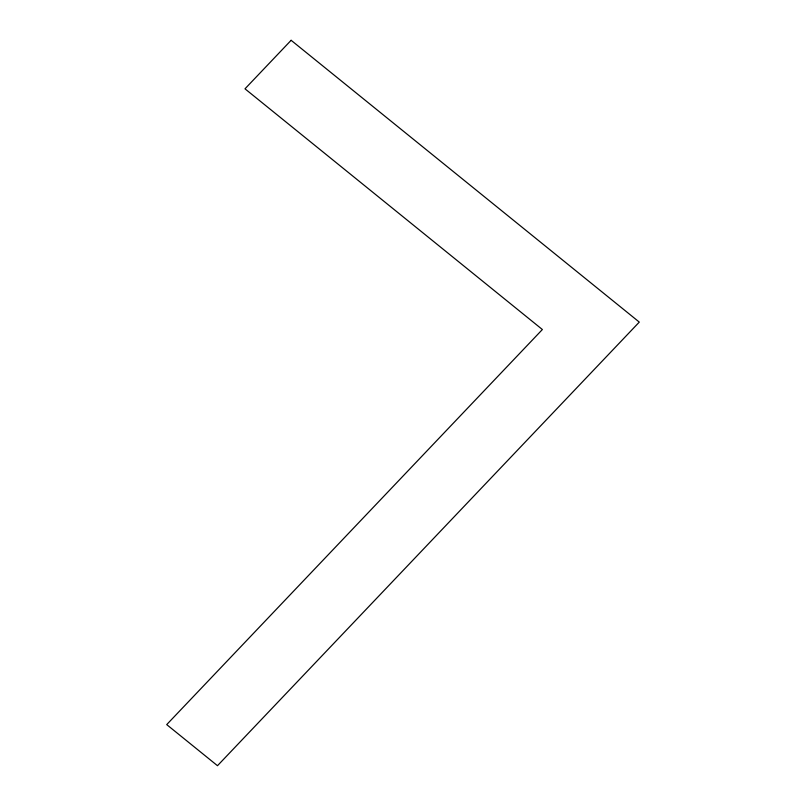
<?xml version="1.0" encoding="UTF-8"?>
<svg xmlns="http://www.w3.org/2000/svg" width="806" height="806" viewBox="0 0 806 806"><rect width="100%" height="100%" fill="white"/><g stroke="black" fill="none" stroke-linecap="round" stroke-linejoin="round"><path stroke-width="1.21" d="M291.127 40.3L244.994 88.821L542.378 329.523L166.711 724.604L217.489 765.7L639.289 322.098L291.127 40.3"/></g></svg>
